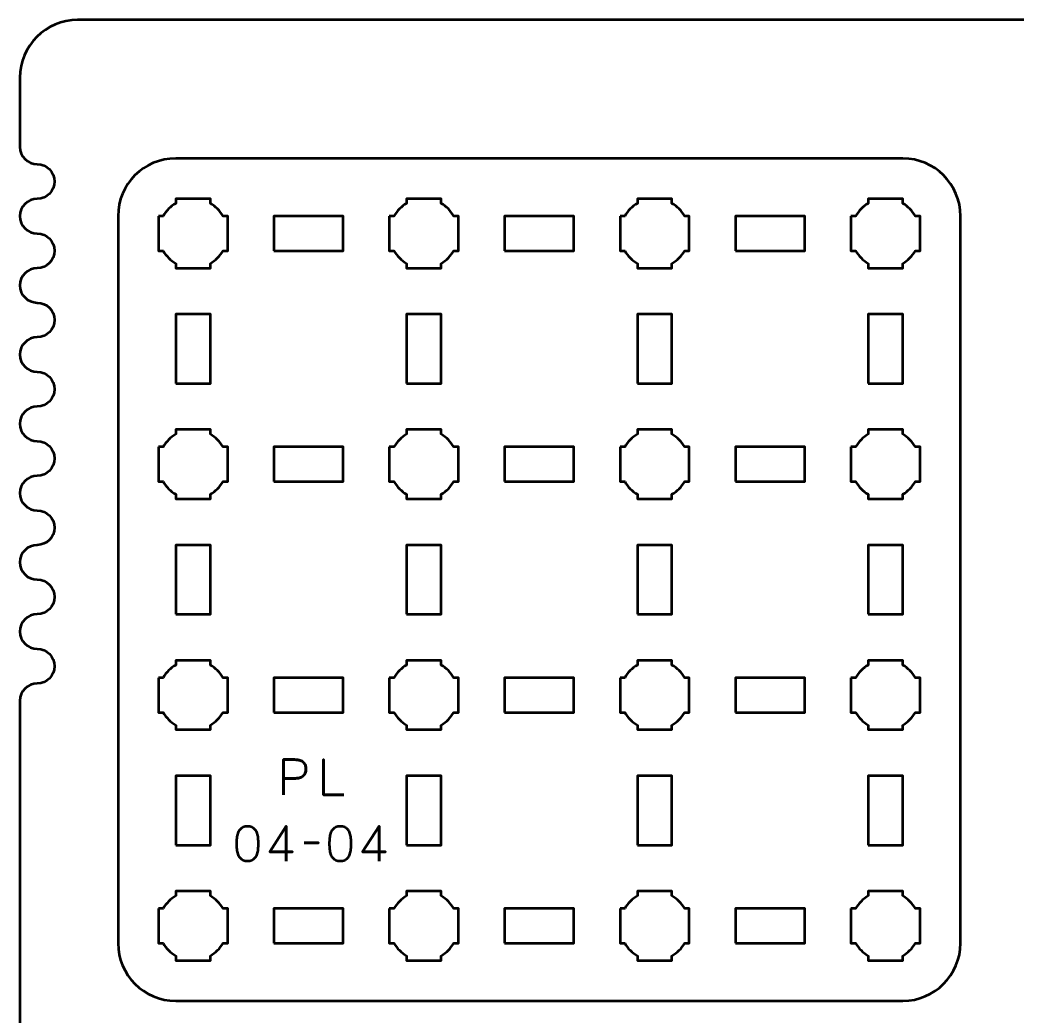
# Model space of a CAD drawing. Header units: centimetres. Extents: x -21 to 0, y -29.7 to 0.
# Drawn here: x -21 to -12.36, y -8.63 to 0 of the extents above; entities that cross this region are included whole.
import ezdxf

# ---------------------------------------------------------------- set-up
doc = ezdxf.new("R2010")
doc.units = ezdxf.units.CM
doc.header["$MEASUREMENT"] = 0
doc.layers.add('Layer 1', color=7, linetype='Continuous')

msp = doc.modelspace()

# ---------------------------------------------------------------- linework, layer by layer
at = {"layer": 'Layer 1', "lineweight": 53}
for points in [[(-18.8, -2), (-18.2, -2), (-18.2, -1.7), (-18.8, -1.7), (-18.8, -2)], [(-16.8, -2), (-16.2, -2), (-16.2, -1.7), (-16.8, -1.7), (-16.8, -2)], [(-14.8, -2), (-14.2, -2), (-14.2, -1.7), (-14.8, -1.7), (-14.8, -2)], [(-19.65, -3.15), (-19.35, -3.15), (-19.35, -2.55), (-19.65, -2.55), (-19.65, -3.15)], [(-17.65, -3.15), (-17.35, -3.15), (-17.35, -2.55), (-17.65, -2.55), (-17.65, -3.15)], [(-15.65, -3.15), (-15.35, -3.15), (-15.35, -2.55), (-15.65, -2.55), (-15.65, -3.15)], [(-13.65, -3.15), (-13.35, -3.15), (-13.35, -2.55), (-13.65, -2.55), (-13.65, -3.15)], [(-18.8, -4), (-18.2, -4), (-18.2, -3.7), (-18.8, -3.7), (-18.8, -4)], [(-16.8, -4), (-16.2, -4), (-16.2, -3.7), (-16.8, -3.7), (-16.8, -4)], [(-14.8, -4), (-14.2, -4), (-14.2, -3.7), (-14.8, -3.7), (-14.8, -4)], [(-19.65, -5.15), (-19.35, -5.15), (-19.35, -4.55), (-19.65, -4.55), (-19.65, -5.15)], [(-17.65, -5.15), (-17.35, -5.15), (-17.35, -4.55), (-17.65, -4.55), (-17.65, -5.15)], [(-15.65, -5.15), (-15.35, -5.15), (-15.35, -4.55), (-15.65, -4.55), (-15.65, -5.15)], [(-13.65, -5.15), (-13.35, -5.15), (-13.35, -4.55), (-13.65, -4.55), (-13.65, -5.15)], [(-18.8, -6), (-18.2, -6), (-18.2, -5.7), (-18.8, -5.7), (-18.8, -6)], [(-16.8, -6), (-16.2, -6), (-16.2, -5.7), (-16.8, -5.7), (-16.8, -6)], [(-14.8, -6), (-14.2, -6), (-14.2, -5.7), (-14.8, -5.7), (-14.8, -6)], [(-19.65, -7.15), (-19.35, -7.15), (-19.35, -6.55), (-19.65, -6.55), (-19.65, -7.15)], [(-17.65, -7.15), (-17.35, -7.15), (-17.35, -6.55), (-17.65, -6.55), (-17.65, -7.15)], [(-15.65, -7.15), (-15.35, -7.15), (-15.35, -6.55), (-15.65, -6.55), (-15.65, -7.15)], [(-13.65, -7.15), (-13.35, -7.15), (-13.35, -6.55), (-13.65, -6.55), (-13.65, -7.15)], [(-18.8, -8), (-18.2, -8), (-18.2, -7.7), (-18.8, -7.7), (-18.8, -8)], [(-16.8, -8), (-16.2, -8), (-16.2, -7.7), (-16.8, -7.7), (-16.8, -8)], [(-14.8, -8), (-14.2, -8), (-14.2, -7.7), (-14.8, -7.7), (-14.8, -8)]]:
    msp.add_lwpolyline(points, close=True, dxfattribs=at)
at = {"layer": 'Layer 1', "color": 1, "lineweight": 53}
msp.add_open_spline([(-21.00003, -29.19995), (-21.00003, -29.19995), (-21.00003, -5.89992), (-21.00003, -5.89992), (-21.00003, -5.89992), (-21.00003, -5.81709), (-20.93286, -5.74992), (-20.85003, -5.74992), (-20.85003, -5.74992), (-20.7672, -5.74992), (-20.70003, -5.68275), (-20.70003, -5.59992), (-20.70003, -5.59992), (-20.70003, -5.51709), (-20.7672, -5.44992), (-20.85003, -5.44992), (-20.85003, -5.44992), (-20.93286, -5.44992), (-21.00003, -5.38275), (-21.00003, -5.29992), (-21.00003, -5.29992), (-21.00003, -5.21709), (-20.93286, -5.14992), (-20.85003, -5.14992), (-20.85003, -5.14992), (-20.7672, -5.14992), (-20.70003, -5.08275), (-20.70003, -4.99992), (-20.70003, -4.99992), (-20.70003, -4.91709), (-20.7672, -4.84992), (-20.85003, -4.84992), (-20.85003, -4.84992), (-20.93286, -4.84992), (-21.00003, -4.78275), (-21.00003, -4.69992), (-21.00003, -4.69992), (-21.00003, -4.61709), (-20.93286, -4.54992), (-20.85003, -4.54992), (-20.85003, -4.54992), (-20.7672, -4.54992), (-20.70003, -4.48275), (-20.70003, -4.39992), (-20.70003, -4.39992), (-20.70003, -4.31709), (-20.7672, -4.24992), (-20.85003, -4.24992), (-20.85003, -4.24992), (-20.93286, -4.24992), (-21.00003, -4.18275), (-21.00003, -4.09992), (-21.00003, -4.09992), (-21.00003, -4.01709), (-20.93286, -3.94992), (-20.85003, -3.94992), (-20.85003, -3.94992), (-20.7672, -3.94992), (-20.70003, -3.88275), (-20.70003, -3.79992), (-20.70003, -3.79992), (-20.70003, -3.71709), (-20.7672, -3.64992), (-20.85003, -3.64992), (-20.85003, -3.64992), (-20.93286, -3.64992), (-21.00003, -3.58275), (-21.00003, -3.49992), (-21.00003, -3.49992), (-21.00003, -3.41709), (-20.93286, -3.34992), (-20.85003, -3.34992), (-20.85003, -3.34992), (-20.7672, -3.34992), (-20.70003, -3.28275), (-20.70003, -3.19992), (-20.70003, -3.19992), (-20.70003, -3.11709), (-20.7672, -3.04992), (-20.85003, -3.04992), (-20.85003, -3.04992), (-20.93286, -3.04992), (-21.00003, -2.98275), (-21.00003, -2.89992), (-21.00003, -2.89992), (-21.00003, -2.81709), (-20.93286, -2.74992), (-20.85003, -2.74992), (-20.85003, -2.74992), (-20.7672, -2.74992), (-20.70003, -2.68275), (-20.70003, -2.59992), (-20.70003, -2.59992), (-20.70003, -2.51709), (-20.7672, -2.44992), (-20.85003, -2.44992), (-20.85003, -2.44992), (-20.93286, -2.44992), (-21.00003, -2.38275), (-21.00003, -2.29992), (-21.00003, -2.29992), (-21.00003, -2.21709), (-20.93286, -2.14992), (-20.85003, -2.14992), (-20.85003, -2.14992), (-20.7672, -2.14992), (-20.70003, -2.08275), (-20.70003, -1.99992), (-20.70003, -1.99992), (-20.70003, -1.91709), (-20.7672, -1.84992), (-20.85003, -1.84992), (-20.85003, -1.84992), (-20.93286, -1.84992), (-21.00003, -1.78275), (-21.00003, -1.69992), (-21.00003, -1.69992), (-21.00003, -1.61709), (-20.93286, -1.54992), (-20.85003, -1.54992), (-20.85003, -1.54992), (-20.7672, -1.54992), (-20.70003, -1.48275), (-20.70003, -1.39992), (-20.70003, -1.39992), (-20.70003, -1.31709), (-20.7672, -1.24992), (-20.85003, -1.24992), (-20.85003, -1.24992), (-20.93286, -1.24992), (-21.00003, -1.18275), (-21.00003, -1.09992), (-21.00003, -1.09992), (-21.00003, -1.09992), (-21.00003, -0.49992), (-21.00003, -0.49992), (-21.00003, -0.49992), (-21.00003, -0.22295), (-20.77694, 0.00004), (-20.49994, 0.00004), (-20.49994, 0.00004), (-20.49994, 0.00004), (-0.50008, 0.00004), (-0.50008, 0.00004), (-0.50008, 0.00004), (-0.22294, 0.00004), (0.00002, -0.22295), (0.00002, -0.49992), (0.00002, -0.49992), (0.00002, -0.49992), (0.00002, -29.19995), (0.00002, -29.19995), (0.00002, -29.19995), (0.00002, -29.47695), (-0.22294, -29.70004), (-0.50008, -29.70004), (-0.50008, -29.70004), (-0.50008, -29.70004), (-20.49994, -29.70004), (-20.49994, -29.70004), (-20.49994, -29.70004), (-20.77694, -29.70004), (-21.00003, -29.47695), (-21.00003, -29.19995)], degree=3, knots=[0, 0, 0, 0, 0.0243902, 0.0243902, 0.0243902, 0.0243902, 0.0487805, 0.0487805, 0.0487805, 0.0487805, 0.0731707, 0.0731707, 0.0731707, 0.0731707, 0.097561, 0.097561, 0.097561, 0.097561, 0.1219512, 0.1219512, 0.1219512, 0.1219512, 0.1463415, 0.1463415, 0.1463415, 0.1463415, 0.1707317, 0.1707317, 0.1707317, 0.1707317, 0.195122, 0.195122, 0.195122, 0.195122, 0.2195122, 0.2195122, 0.2195122, 0.2195122, 0.2439024, 0.2439024, 0.2439024, 0.2439024, 0.2682927, 0.2682927, 0.2682927, 0.2682927, 0.2926829, 0.2926829, 0.2926829, 0.2926829, 0.3170732, 0.3170732, 0.3170732, 0.3170732, 0.3414634, 0.3414634, 0.3414634, 0.3414634, 0.3658537, 0.3658537, 0.3658537, 0.3658537, 0.3902439, 0.3902439, 0.3902439, 0.3902439, 0.4146341, 0.4146341, 0.4146341, 0.4146341, 0.4390244, 0.4390244, 0.4390244, 0.4390244, 0.4634146, 0.4634146, 0.4634146, 0.4634146, 0.4878049, 0.4878049, 0.4878049, 0.4878049, 0.5121951, 0.5121951, 0.5121951, 0.5121951, 0.5365854, 0.5365854, 0.5365854, 0.5365854, 0.5609756, 0.5609756, 0.5609756, 0.5609756, 0.5853659, 0.5853659, 0.5853659, 0.5853659, 0.6097561, 0.6097561, 0.6097561, 0.6097561, 0.6341463, 0.6341463, 0.6341463, 0.6341463, 0.6585366, 0.6585366, 0.6585366, 0.6585366, 0.6829268, 0.6829268, 0.6829268, 0.6829268, 0.7073171, 0.7073171, 0.7073171, 0.7073171, 0.7317073, 0.7317073, 0.7317073, 0.7317073, 0.7560976, 0.7560976, 0.7560976, 0.7560976, 0.7804878, 0.7804878, 0.7804878, 0.7804878, 0.804878, 0.804878, 0.804878, 0.804878, 0.8292683, 0.8292683, 0.8292683, 0.8292683, 0.8536585, 0.8536585, 0.8536585, 0.8536585, 0.8780488, 0.8780488, 0.8780488, 0.8780488, 0.902439, 0.902439, 0.902439, 0.902439, 0.9268293, 0.9268293, 0.9268293, 0.9268293, 0.9512195, 0.9512195, 0.9512195, 0.9512195, 0.9756098, 0.9756098, 0.9756098, 0.9756098, 1, 1, 1, 1], dxfattribs=at)
at = {"layer": 'Layer 1', "color": 3, "lineweight": 53}
msp.add_open_spline([(-20.15, -8), (-20.15, -8), (-20.15, -1.7), (-20.15, -1.7), (-20.15, -1.7), (-20.15, -1.42391), (-19.92609, -1.2), (-19.65, -1.2), (-19.65, -1.2), (-19.65, -1.2), (-13.35, -1.2), (-13.35, -1.2), (-13.35, -1.2), (-13.07391, -1.2), (-12.85, -1.42391), (-12.85, -1.7), (-12.85, -1.7), (-12.85, -1.7), (-12.85, -8), (-12.85, -8), (-12.85, -8), (-12.85, -8.27609), (-13.07391, -8.5), (-13.35, -8.5), (-13.35, -8.5), (-13.35, -8.5), (-19.65, -8.5), (-19.65, -8.5), (-19.65, -8.5), (-19.92609, -8.5), (-20.15, -8.27609), (-20.15, -8)], degree=3, knots=[0, 0, 0, 0, 0.125, 0.125, 0.125, 0.125, 0.25, 0.25, 0.25, 0.25, 0.375, 0.375, 0.375, 0.375, 0.5, 0.5, 0.5, 0.5, 0.625, 0.625, 0.625, 0.625, 0.75, 0.75, 0.75, 0.75, 0.875, 0.875, 0.875, 0.875, 1, 1, 1, 1], dxfattribs=at)
at = {"layer": 'Layer 1', "lineweight": 53}
for points in [[(-19.8, -1.7), (-19.8, -1.7), (-19.75985, -1.7), (-19.75985, -1.7), (-19.75985, -1.7), (-19.7335, -1.65447), (-19.69553, -1.6165), (-19.65, -1.59015), (-19.65, -1.59015), (-19.65, -1.59015), (-19.65, -1.55), (-19.65, -1.55), (-19.65, -1.55), (-19.65, -1.55), (-19.5, -1.55), (-19.5, -1.55), (-19.5, -1.55), (-19.5, -1.55), (-19.35, -1.55), (-19.35, -1.55), (-19.35, -1.55), (-19.35, -1.55), (-19.35, -1.59015), (-19.35, -1.59015), (-19.35, -1.59015), (-19.30447, -1.6165), (-19.2665, -1.65447), (-19.24015, -1.7), (-19.24015, -1.7), (-19.24015, -1.7), (-19.2, -1.7), (-19.2, -1.7), (-19.2, -1.7), (-19.2, -1.7), (-19.2, -1.85), (-19.2, -1.85), (-19.2, -1.85), (-19.2, -1.85), (-19.2, -2), (-19.2, -2), (-19.2, -2), (-19.2, -2), (-19.24015, -2), (-19.24015, -2), (-19.24015, -2), (-19.2665, -2.04553), (-19.30447, -2.0835), (-19.35, -2.10985), (-19.35, -2.10985), (-19.35, -2.10985), (-19.35, -2.15), (-19.35, -2.15), (-19.35, -2.15), (-19.35, -2.15), (-19.5, -2.15), (-19.5, -2.15), (-19.5, -2.15), (-19.5, -2.15), (-19.65, -2.15), (-19.65, -2.15), (-19.65, -2.15), (-19.65, -2.15), (-19.65, -2.10985), (-19.65, -2.10985), (-19.65, -2.10985), (-19.69553, -2.0835), (-19.7335, -2.04553), (-19.75985, -2), (-19.75985, -2), (-19.75985, -2), (-19.8, -2), (-19.8, -2), (-19.8, -2), (-19.8, -2), (-19.8, -1.85), (-19.8, -1.85), (-19.8, -1.85), (-19.8, -1.85), (-19.8, -1.7), (-19.8, -1.7)], [(-17.8, -1.7), (-17.8, -1.7), (-17.75985, -1.7), (-17.75985, -1.7), (-17.75985, -1.7), (-17.7335, -1.65447), (-17.69553, -1.6165), (-17.65, -1.59015), (-17.65, -1.59015), (-17.65, -1.59015), (-17.65, -1.55), (-17.65, -1.55), (-17.65, -1.55), (-17.65, -1.55), (-17.5, -1.55), (-17.5, -1.55), (-17.5, -1.55), (-17.5, -1.55), (-17.35, -1.55), (-17.35, -1.55), (-17.35, -1.55), (-17.35, -1.55), (-17.35, -1.59015), (-17.35, -1.59015), (-17.35, -1.59015), (-17.30447, -1.6165), (-17.2665, -1.65447), (-17.24015, -1.7), (-17.24015, -1.7), (-17.24015, -1.7), (-17.2, -1.7), (-17.2, -1.7), (-17.2, -1.7), (-17.2, -1.7), (-17.2, -1.85), (-17.2, -1.85), (-17.2, -1.85), (-17.2, -1.85), (-17.2, -2), (-17.2, -2), (-17.2, -2), (-17.2, -2), (-17.24015, -2), (-17.24015, -2), (-17.24015, -2), (-17.2665, -2.04553), (-17.30447, -2.0835), (-17.35, -2.10985), (-17.35, -2.10985), (-17.35, -2.10985), (-17.35, -2.15), (-17.35, -2.15), (-17.35, -2.15), (-17.35, -2.15), (-17.5, -2.15), (-17.5, -2.15), (-17.5, -2.15), (-17.5, -2.15), (-17.65, -2.15), (-17.65, -2.15), (-17.65, -2.15), (-17.65, -2.15), (-17.65, -2.10985), (-17.65, -2.10985), (-17.65, -2.10985), (-17.69553, -2.0835), (-17.7335, -2.04553), (-17.75985, -2), (-17.75985, -2), (-17.75985, -2), (-17.8, -2), (-17.8, -2), (-17.8, -2), (-17.8, -2), (-17.8, -1.85), (-17.8, -1.85), (-17.8, -1.85), (-17.8, -1.85), (-17.8, -1.7), (-17.8, -1.7)], [(-15.8, -1.7), (-15.8, -1.7), (-15.75985, -1.7), (-15.75985, -1.7), (-15.75985, -1.7), (-15.7335, -1.65447), (-15.69553, -1.6165), (-15.65, -1.59015), (-15.65, -1.59015), (-15.65, -1.59015), (-15.65, -1.55), (-15.65, -1.55), (-15.65, -1.55), (-15.65, -1.55), (-15.5, -1.55), (-15.5, -1.55), (-15.5, -1.55), (-15.5, -1.55), (-15.35, -1.55), (-15.35, -1.55), (-15.35, -1.55), (-15.35, -1.55), (-15.35, -1.59015), (-15.35, -1.59015), (-15.35, -1.59015), (-15.30447, -1.6165), (-15.2665, -1.65447), (-15.24015, -1.7), (-15.24015, -1.7), (-15.24015, -1.7), (-15.2, -1.7), (-15.2, -1.7), (-15.2, -1.7), (-15.2, -1.7), (-15.2, -1.85), (-15.2, -1.85), (-15.2, -1.85), (-15.2, -1.85), (-15.2, -2), (-15.2, -2), (-15.2, -2), (-15.2, -2), (-15.24015, -2), (-15.24015, -2), (-15.24015, -2), (-15.2665, -2.04553), (-15.30447, -2.0835), (-15.35, -2.10985), (-15.35, -2.10985), (-15.35, -2.10985), (-15.35, -2.15), (-15.35, -2.15), (-15.35, -2.15), (-15.35, -2.15), (-15.5, -2.15), (-15.5, -2.15), (-15.5, -2.15), (-15.5, -2.15), (-15.65, -2.15), (-15.65, -2.15), (-15.65, -2.15), (-15.65, -2.15), (-15.65, -2.10985), (-15.65, -2.10985), (-15.65, -2.10985), (-15.69553, -2.0835), (-15.7335, -2.04553), (-15.75985, -2), (-15.75985, -2), (-15.75985, -2), (-15.8, -2), (-15.8, -2), (-15.8, -2), (-15.8, -2), (-15.8, -1.85), (-15.8, -1.85), (-15.8, -1.85), (-15.8, -1.85), (-15.8, -1.7), (-15.8, -1.7)], [(-13.8, -1.7), (-13.8, -1.7), (-13.75985, -1.7), (-13.75985, -1.7), (-13.75985, -1.7), (-13.7335, -1.65447), (-13.69553, -1.6165), (-13.65, -1.59015), (-13.65, -1.59015), (-13.65, -1.59015), (-13.65, -1.55), (-13.65, -1.55), (-13.65, -1.55), (-13.65, -1.55), (-13.5, -1.55), (-13.5, -1.55), (-13.5, -1.55), (-13.5, -1.55), (-13.35, -1.55), (-13.35, -1.55), (-13.35, -1.55), (-13.35, -1.55), (-13.35, -1.59015), (-13.35, -1.59015), (-13.35, -1.59015), (-13.30447, -1.6165), (-13.2665, -1.65447), (-13.24015, -1.7), (-13.24015, -1.7), (-13.24015, -1.7), (-13.2, -1.7), (-13.2, -1.7), (-13.2, -1.7), (-13.2, -1.7), (-13.2, -1.85), (-13.2, -1.85), (-13.2, -1.85), (-13.2, -1.85), (-13.2, -2), (-13.2, -2), (-13.2, -2), (-13.2, -2), (-13.24015, -2), (-13.24015, -2), (-13.24015, -2), (-13.2665, -2.04553), (-13.30447, -2.0835), (-13.35, -2.10985), (-13.35, -2.10985), (-13.35, -2.10985), (-13.35, -2.15), (-13.35, -2.15), (-13.35, -2.15), (-13.35, -2.15), (-13.5, -2.15), (-13.5, -2.15), (-13.5, -2.15), (-13.5, -2.15), (-13.65, -2.15), (-13.65, -2.15), (-13.65, -2.15), (-13.65, -2.15), (-13.65, -2.10985), (-13.65, -2.10985), (-13.65, -2.10985), (-13.69553, -2.0835), (-13.7335, -2.04553), (-13.75985, -2), (-13.75985, -2), (-13.75985, -2), (-13.8, -2), (-13.8, -2), (-13.8, -2), (-13.8, -2), (-13.8, -1.85), (-13.8, -1.85), (-13.8, -1.85), (-13.8, -1.85), (-13.8, -1.7), (-13.8, -1.7)], [(-19.8, -3.7), (-19.8, -3.7), (-19.75985, -3.7), (-19.75985, -3.7), (-19.75985, -3.7), (-19.7335, -3.65447), (-19.69553, -3.6165), (-19.65, -3.59015), (-19.65, -3.59015), (-19.65, -3.59015), (-19.65, -3.55), (-19.65, -3.55), (-19.65, -3.55), (-19.65, -3.55), (-19.5, -3.55), (-19.5, -3.55), (-19.5, -3.55), (-19.5, -3.55), (-19.35, -3.55), (-19.35, -3.55), (-19.35, -3.55), (-19.35, -3.55), (-19.35, -3.59015), (-19.35, -3.59015), (-19.35, -3.59015), (-19.30447, -3.6165), (-19.2665, -3.65447), (-19.24015, -3.7), (-19.24015, -3.7), (-19.24015, -3.7), (-19.2, -3.7), (-19.2, -3.7), (-19.2, -3.7), (-19.2, -3.7), (-19.2, -3.85), (-19.2, -3.85), (-19.2, -3.85), (-19.2, -3.85), (-19.2, -4), (-19.2, -4), (-19.2, -4), (-19.2, -4), (-19.24015, -4), (-19.24015, -4), (-19.24015, -4), (-19.2665, -4.04553), (-19.30447, -4.0835), (-19.35, -4.10985), (-19.35, -4.10985), (-19.35, -4.10985), (-19.35, -4.15), (-19.35, -4.15), (-19.35, -4.15), (-19.35, -4.15), (-19.5, -4.15), (-19.5, -4.15), (-19.5, -4.15), (-19.5, -4.15), (-19.65, -4.15), (-19.65, -4.15), (-19.65, -4.15), (-19.65, -4.15), (-19.65, -4.10985), (-19.65, -4.10985), (-19.65, -4.10985), (-19.69553, -4.0835), (-19.7335, -4.04553), (-19.75985, -4), (-19.75985, -4), (-19.75985, -4), (-19.8, -4), (-19.8, -4), (-19.8, -4), (-19.8, -4), (-19.8, -3.85), (-19.8, -3.85), (-19.8, -3.85), (-19.8, -3.85), (-19.8, -3.7), (-19.8, -3.7)], [(-17.8, -3.7), (-17.8, -3.7), (-17.75985, -3.7), (-17.75985, -3.7), (-17.75985, -3.7), (-17.7335, -3.65447), (-17.69553, -3.6165), (-17.65, -3.59015), (-17.65, -3.59015), (-17.65, -3.59015), (-17.65, -3.55), (-17.65, -3.55), (-17.65, -3.55), (-17.65, -3.55), (-17.5, -3.55), (-17.5, -3.55), (-17.5, -3.55), (-17.5, -3.55), (-17.35, -3.55), (-17.35, -3.55), (-17.35, -3.55), (-17.35, -3.55), (-17.35, -3.59015), (-17.35, -3.59015), (-17.35, -3.59015), (-17.30447, -3.6165), (-17.2665, -3.65447), (-17.24015, -3.7), (-17.24015, -3.7), (-17.24015, -3.7), (-17.2, -3.7), (-17.2, -3.7), (-17.2, -3.7), (-17.2, -3.7), (-17.2, -3.85), (-17.2, -3.85), (-17.2, -3.85), (-17.2, -3.85), (-17.2, -4), (-17.2, -4), (-17.2, -4), (-17.2, -4), (-17.24015, -4), (-17.24015, -4), (-17.24015, -4), (-17.2665, -4.04553), (-17.30447, -4.0835), (-17.35, -4.10985), (-17.35, -4.10985), (-17.35, -4.10985), (-17.35, -4.15), (-17.35, -4.15), (-17.35, -4.15), (-17.35, -4.15), (-17.5, -4.15), (-17.5, -4.15), (-17.5, -4.15), (-17.5, -4.15), (-17.65, -4.15), (-17.65, -4.15), (-17.65, -4.15), (-17.65, -4.15), (-17.65, -4.10985), (-17.65, -4.10985), (-17.65, -4.10985), (-17.69553, -4.0835), (-17.7335, -4.04553), (-17.75985, -4), (-17.75985, -4), (-17.75985, -4), (-17.8, -4), (-17.8, -4), (-17.8, -4), (-17.8, -4), (-17.8, -3.85), (-17.8, -3.85), (-17.8, -3.85), (-17.8, -3.85), (-17.8, -3.7), (-17.8, -3.7)], [(-15.8, -3.7), (-15.8, -3.7), (-15.75985, -3.7), (-15.75985, -3.7), (-15.75985, -3.7), (-15.7335, -3.65447), (-15.69553, -3.6165), (-15.65, -3.59015), (-15.65, -3.59015), (-15.65, -3.59015), (-15.65, -3.55), (-15.65, -3.55), (-15.65, -3.55), (-15.65, -3.55), (-15.5, -3.55), (-15.5, -3.55), (-15.5, -3.55), (-15.5, -3.55), (-15.35, -3.55), (-15.35, -3.55), (-15.35, -3.55), (-15.35, -3.55), (-15.35, -3.59015), (-15.35, -3.59015), (-15.35, -3.59015), (-15.30447, -3.6165), (-15.2665, -3.65447), (-15.24015, -3.7), (-15.24015, -3.7), (-15.24015, -3.7), (-15.2, -3.7), (-15.2, -3.7), (-15.2, -3.7), (-15.2, -3.7), (-15.2, -3.85), (-15.2, -3.85), (-15.2, -3.85), (-15.2, -3.85), (-15.2, -4), (-15.2, -4), (-15.2, -4), (-15.2, -4), (-15.24015, -4), (-15.24015, -4), (-15.24015, -4), (-15.2665, -4.04553), (-15.30447, -4.0835), (-15.35, -4.10985), (-15.35, -4.10985), (-15.35, -4.10985), (-15.35, -4.15), (-15.35, -4.15), (-15.35, -4.15), (-15.35, -4.15), (-15.5, -4.15), (-15.5, -4.15), (-15.5, -4.15), (-15.5, -4.15), (-15.65, -4.15), (-15.65, -4.15), (-15.65, -4.15), (-15.65, -4.15), (-15.65, -4.10985), (-15.65, -4.10985), (-15.65, -4.10985), (-15.69553, -4.0835), (-15.7335, -4.04553), (-15.75985, -4), (-15.75985, -4), (-15.75985, -4), (-15.8, -4), (-15.8, -4), (-15.8, -4), (-15.8, -4), (-15.8, -3.85), (-15.8, -3.85), (-15.8, -3.85), (-15.8, -3.85), (-15.8, -3.7), (-15.8, -3.7)], [(-13.8, -3.7), (-13.8, -3.7), (-13.75985, -3.7), (-13.75985, -3.7), (-13.75985, -3.7), (-13.7335, -3.65447), (-13.69553, -3.6165), (-13.65, -3.59015), (-13.65, -3.59015), (-13.65, -3.59015), (-13.65, -3.55), (-13.65, -3.55), (-13.65, -3.55), (-13.65, -3.55), (-13.5, -3.55), (-13.5, -3.55), (-13.5, -3.55), (-13.5, -3.55), (-13.35, -3.55), (-13.35, -3.55), (-13.35, -3.55), (-13.35, -3.55), (-13.35, -3.59015), (-13.35, -3.59015), (-13.35, -3.59015), (-13.30447, -3.6165), (-13.2665, -3.65447), (-13.24015, -3.7), (-13.24015, -3.7), (-13.24015, -3.7), (-13.2, -3.7), (-13.2, -3.7), (-13.2, -3.7), (-13.2, -3.7), (-13.2, -3.85), (-13.2, -3.85), (-13.2, -3.85), (-13.2, -3.85), (-13.2, -4), (-13.2, -4), (-13.2, -4), (-13.2, -4), (-13.24015, -4), (-13.24015, -4), (-13.24015, -4), (-13.2665, -4.04553), (-13.30447, -4.0835), (-13.35, -4.10985), (-13.35, -4.10985), (-13.35, -4.10985), (-13.35, -4.15), (-13.35, -4.15), (-13.35, -4.15), (-13.35, -4.15), (-13.5, -4.15), (-13.5, -4.15), (-13.5, -4.15), (-13.5, -4.15), (-13.65, -4.15), (-13.65, -4.15), (-13.65, -4.15), (-13.65, -4.15), (-13.65, -4.10985), (-13.65, -4.10985), (-13.65, -4.10985), (-13.69553, -4.0835), (-13.7335, -4.04553), (-13.75985, -4), (-13.75985, -4), (-13.75985, -4), (-13.8, -4), (-13.8, -4), (-13.8, -4), (-13.8, -4), (-13.8, -3.85), (-13.8, -3.85), (-13.8, -3.85), (-13.8, -3.85), (-13.8, -3.7), (-13.8, -3.7)], [(-19.8, -5.7), (-19.8, -5.7), (-19.75985, -5.7), (-19.75985, -5.7), (-19.75985, -5.7), (-19.7335, -5.65447), (-19.69553, -5.6165), (-19.65, -5.59015), (-19.65, -5.59015), (-19.65, -5.59015), (-19.65, -5.55), (-19.65, -5.55), (-19.65, -5.55), (-19.65, -5.55), (-19.5, -5.55), (-19.5, -5.55), (-19.5, -5.55), (-19.5, -5.55), (-19.35, -5.55), (-19.35, -5.55), (-19.35, -5.55), (-19.35, -5.55), (-19.35, -5.59015), (-19.35, -5.59015), (-19.35, -5.59015), (-19.30447, -5.6165), (-19.2665, -5.65447), (-19.24015, -5.7), (-19.24015, -5.7), (-19.24015, -5.7), (-19.2, -5.7), (-19.2, -5.7), (-19.2, -5.7), (-19.2, -5.7), (-19.2, -5.85), (-19.2, -5.85), (-19.2, -5.85), (-19.2, -5.85), (-19.2, -6), (-19.2, -6), (-19.2, -6), (-19.2, -6), (-19.24015, -6), (-19.24015, -6), (-19.24015, -6), (-19.2665, -6.04553), (-19.30447, -6.0835), (-19.35, -6.10985), (-19.35, -6.10985), (-19.35, -6.10985), (-19.35, -6.15), (-19.35, -6.15), (-19.35, -6.15), (-19.35, -6.15), (-19.5, -6.15), (-19.5, -6.15), (-19.5, -6.15), (-19.5, -6.15), (-19.65, -6.15), (-19.65, -6.15), (-19.65, -6.15), (-19.65, -6.15), (-19.65, -6.10985), (-19.65, -6.10985), (-19.65, -6.10985), (-19.69553, -6.0835), (-19.7335, -6.04553), (-19.75985, -6), (-19.75985, -6), (-19.75985, -6), (-19.8, -6), (-19.8, -6), (-19.8, -6), (-19.8, -6), (-19.8, -5.85), (-19.8, -5.85), (-19.8, -5.85), (-19.8, -5.85), (-19.8, -5.7), (-19.8, -5.7)], [(-17.8, -5.7), (-17.8, -5.7), (-17.75985, -5.7), (-17.75985, -5.7), (-17.75985, -5.7), (-17.7335, -5.65447), (-17.69553, -5.6165), (-17.65, -5.59015), (-17.65, -5.59015), (-17.65, -5.59015), (-17.65, -5.55), (-17.65, -5.55), (-17.65, -5.55), (-17.65, -5.55), (-17.5, -5.55), (-17.5, -5.55), (-17.5, -5.55), (-17.5, -5.55), (-17.35, -5.55), (-17.35, -5.55), (-17.35, -5.55), (-17.35, -5.55), (-17.35, -5.59015), (-17.35, -5.59015), (-17.35, -5.59015), (-17.30447, -5.6165), (-17.2665, -5.65447), (-17.24015, -5.7), (-17.24015, -5.7), (-17.24015, -5.7), (-17.2, -5.7), (-17.2, -5.7), (-17.2, -5.7), (-17.2, -5.7), (-17.2, -5.85), (-17.2, -5.85), (-17.2, -5.85), (-17.2, -5.85), (-17.2, -6), (-17.2, -6), (-17.2, -6), (-17.2, -6), (-17.24015, -6), (-17.24015, -6), (-17.24015, -6), (-17.2665, -6.04553), (-17.30447, -6.0835), (-17.35, -6.10985), (-17.35, -6.10985), (-17.35, -6.10985), (-17.35, -6.15), (-17.35, -6.15), (-17.35, -6.15), (-17.35, -6.15), (-17.5, -6.15), (-17.5, -6.15), (-17.5, -6.15), (-17.5, -6.15), (-17.65, -6.15), (-17.65, -6.15), (-17.65, -6.15), (-17.65, -6.15), (-17.65, -6.10985), (-17.65, -6.10985), (-17.65, -6.10985), (-17.69553, -6.0835), (-17.7335, -6.04553), (-17.75985, -6), (-17.75985, -6), (-17.75985, -6), (-17.8, -6), (-17.8, -6), (-17.8, -6), (-17.8, -6), (-17.8, -5.85), (-17.8, -5.85), (-17.8, -5.85), (-17.8, -5.85), (-17.8, -5.7), (-17.8, -5.7)], [(-15.8, -5.7), (-15.8, -5.7), (-15.75985, -5.7), (-15.75985, -5.7), (-15.75985, -5.7), (-15.7335, -5.65447), (-15.69553, -5.6165), (-15.65, -5.59015), (-15.65, -5.59015), (-15.65, -5.59015), (-15.65, -5.55), (-15.65, -5.55), (-15.65, -5.55), (-15.65, -5.55), (-15.5, -5.55), (-15.5, -5.55), (-15.5, -5.55), (-15.5, -5.55), (-15.35, -5.55), (-15.35, -5.55), (-15.35, -5.55), (-15.35, -5.55), (-15.35, -5.59015), (-15.35, -5.59015), (-15.35, -5.59015), (-15.30447, -5.6165), (-15.2665, -5.65447), (-15.24015, -5.7), (-15.24015, -5.7), (-15.24015, -5.7), (-15.2, -5.7), (-15.2, -5.7), (-15.2, -5.7), (-15.2, -5.7), (-15.2, -5.85), (-15.2, -5.85), (-15.2, -5.85), (-15.2, -5.85), (-15.2, -6), (-15.2, -6), (-15.2, -6), (-15.2, -6), (-15.24015, -6), (-15.24015, -6), (-15.24015, -6), (-15.2665, -6.04553), (-15.30447, -6.0835), (-15.35, -6.10985), (-15.35, -6.10985), (-15.35, -6.10985), (-15.35, -6.15), (-15.35, -6.15), (-15.35, -6.15), (-15.35, -6.15), (-15.5, -6.15), (-15.5, -6.15), (-15.5, -6.15), (-15.5, -6.15), (-15.65, -6.15), (-15.65, -6.15), (-15.65, -6.15), (-15.65, -6.15), (-15.65, -6.10985), (-15.65, -6.10985), (-15.65, -6.10985), (-15.69553, -6.0835), (-15.7335, -6.04553), (-15.75985, -6), (-15.75985, -6), (-15.75985, -6), (-15.8, -6), (-15.8, -6), (-15.8, -6), (-15.8, -6), (-15.8, -5.85), (-15.8, -5.85), (-15.8, -5.85), (-15.8, -5.85), (-15.8, -5.7), (-15.8, -5.7)], [(-13.8, -5.7), (-13.8, -5.7), (-13.75985, -5.7), (-13.75985, -5.7), (-13.75985, -5.7), (-13.7335, -5.65447), (-13.69553, -5.6165), (-13.65, -5.59015), (-13.65, -5.59015), (-13.65, -5.59015), (-13.65, -5.55), (-13.65, -5.55), (-13.65, -5.55), (-13.65, -5.55), (-13.5, -5.55), (-13.5, -5.55), (-13.5, -5.55), (-13.5, -5.55), (-13.35, -5.55), (-13.35, -5.55), (-13.35, -5.55), (-13.35, -5.55), (-13.35, -5.59015), (-13.35, -5.59015), (-13.35, -5.59015), (-13.30447, -5.6165), (-13.2665, -5.65447), (-13.24015, -5.7), (-13.24015, -5.7), (-13.24015, -5.7), (-13.2, -5.7), (-13.2, -5.7), (-13.2, -5.7), (-13.2, -5.7), (-13.2, -5.85), (-13.2, -5.85), (-13.2, -5.85), (-13.2, -5.85), (-13.2, -6), (-13.2, -6), (-13.2, -6), (-13.2, -6), (-13.24015, -6), (-13.24015, -6), (-13.24015, -6), (-13.2665, -6.04553), (-13.30447, -6.0835), (-13.35, -6.10985), (-13.35, -6.10985), (-13.35, -6.10985), (-13.35, -6.15), (-13.35, -6.15), (-13.35, -6.15), (-13.35, -6.15), (-13.5, -6.15), (-13.5, -6.15), (-13.5, -6.15), (-13.5, -6.15), (-13.65, -6.15), (-13.65, -6.15), (-13.65, -6.15), (-13.65, -6.15), (-13.65, -6.10985), (-13.65, -6.10985), (-13.65, -6.10985), (-13.69553, -6.0835), (-13.7335, -6.04553), (-13.75985, -6), (-13.75985, -6), (-13.75985, -6), (-13.8, -6), (-13.8, -6), (-13.8, -6), (-13.8, -6), (-13.8, -5.85), (-13.8, -5.85), (-13.8, -5.85), (-13.8, -5.85), (-13.8, -5.7), (-13.8, -5.7)], [(-19.8, -7.7), (-19.8, -7.7), (-19.75985, -7.7), (-19.75985, -7.7), (-19.75985, -7.7), (-19.7335, -7.65447), (-19.69553, -7.6165), (-19.65, -7.59015), (-19.65, -7.59015), (-19.65, -7.59015), (-19.65, -7.55), (-19.65, -7.55), (-19.65, -7.55), (-19.65, -7.55), (-19.5, -7.55), (-19.5, -7.55), (-19.5, -7.55), (-19.5, -7.55), (-19.35, -7.55), (-19.35, -7.55), (-19.35, -7.55), (-19.35, -7.55), (-19.35, -7.59015), (-19.35, -7.59015), (-19.35, -7.59015), (-19.30447, -7.6165), (-19.2665, -7.65447), (-19.24015, -7.7), (-19.24015, -7.7), (-19.24015, -7.7), (-19.2, -7.7), (-19.2, -7.7), (-19.2, -7.7), (-19.2, -7.7), (-19.2, -7.85), (-19.2, -7.85), (-19.2, -7.85), (-19.2, -7.85), (-19.2, -8), (-19.2, -8), (-19.2, -8), (-19.2, -8), (-19.24015, -8), (-19.24015, -8), (-19.24015, -8), (-19.2665, -8.04553), (-19.30447, -8.0835), (-19.35, -8.10985), (-19.35, -8.10985), (-19.35, -8.10985), (-19.35, -8.15), (-19.35, -8.15), (-19.35, -8.15), (-19.35, -8.15), (-19.5, -8.15), (-19.5, -8.15), (-19.5, -8.15), (-19.5, -8.15), (-19.65, -8.15), (-19.65, -8.15), (-19.65, -8.15), (-19.65, -8.15), (-19.65, -8.10985), (-19.65, -8.10985), (-19.65, -8.10985), (-19.69553, -8.0835), (-19.7335, -8.04553), (-19.75985, -8), (-19.75985, -8), (-19.75985, -8), (-19.8, -8), (-19.8, -8), (-19.8, -8), (-19.8, -8), (-19.8, -7.85), (-19.8, -7.85), (-19.8, -7.85), (-19.8, -7.85), (-19.8, -7.7), (-19.8, -7.7)], [(-17.8, -7.7), (-17.8, -7.7), (-17.75985, -7.7), (-17.75985, -7.7), (-17.75985, -7.7), (-17.7335, -7.65447), (-17.69553, -7.6165), (-17.65, -7.59015), (-17.65, -7.59015), (-17.65, -7.59015), (-17.65, -7.55), (-17.65, -7.55), (-17.65, -7.55), (-17.65, -7.55), (-17.5, -7.55), (-17.5, -7.55), (-17.5, -7.55), (-17.5, -7.55), (-17.35, -7.55), (-17.35, -7.55), (-17.35, -7.55), (-17.35, -7.55), (-17.35, -7.59015), (-17.35, -7.59015), (-17.35, -7.59015), (-17.30447, -7.6165), (-17.2665, -7.65447), (-17.24015, -7.7), (-17.24015, -7.7), (-17.24015, -7.7), (-17.2, -7.7), (-17.2, -7.7), (-17.2, -7.7), (-17.2, -7.7), (-17.2, -7.85), (-17.2, -7.85), (-17.2, -7.85), (-17.2, -7.85), (-17.2, -8), (-17.2, -8), (-17.2, -8), (-17.2, -8), (-17.24015, -8), (-17.24015, -8), (-17.24015, -8), (-17.2665, -8.04553), (-17.30447, -8.0835), (-17.35, -8.10985), (-17.35, -8.10985), (-17.35, -8.10985), (-17.35, -8.15), (-17.35, -8.15), (-17.35, -8.15), (-17.35, -8.15), (-17.5, -8.15), (-17.5, -8.15), (-17.5, -8.15), (-17.5, -8.15), (-17.65, -8.15), (-17.65, -8.15), (-17.65, -8.15), (-17.65, -8.15), (-17.65, -8.10985), (-17.65, -8.10985), (-17.65, -8.10985), (-17.69553, -8.0835), (-17.7335, -8.04553), (-17.75985, -8), (-17.75985, -8), (-17.75985, -8), (-17.8, -8), (-17.8, -8), (-17.8, -8), (-17.8, -8), (-17.8, -7.85), (-17.8, -7.85), (-17.8, -7.85), (-17.8, -7.85), (-17.8, -7.7), (-17.8, -7.7)], [(-15.8, -7.7), (-15.8, -7.7), (-15.75985, -7.7), (-15.75985, -7.7), (-15.75985, -7.7), (-15.7335, -7.65447), (-15.69553, -7.6165), (-15.65, -7.59015), (-15.65, -7.59015), (-15.65, -7.59015), (-15.65, -7.55), (-15.65, -7.55), (-15.65, -7.55), (-15.65, -7.55), (-15.5, -7.55), (-15.5, -7.55), (-15.5, -7.55), (-15.5, -7.55), (-15.35, -7.55), (-15.35, -7.55), (-15.35, -7.55), (-15.35, -7.55), (-15.35, -7.59015), (-15.35, -7.59015), (-15.35, -7.59015), (-15.30447, -7.6165), (-15.2665, -7.65447), (-15.24015, -7.7), (-15.24015, -7.7), (-15.24015, -7.7), (-15.2, -7.7), (-15.2, -7.7), (-15.2, -7.7), (-15.2, -7.7), (-15.2, -7.85), (-15.2, -7.85), (-15.2, -7.85), (-15.2, -7.85), (-15.2, -8), (-15.2, -8), (-15.2, -8), (-15.2, -8), (-15.24015, -8), (-15.24015, -8), (-15.24015, -8), (-15.2665, -8.04553), (-15.30447, -8.0835), (-15.35, -8.10985), (-15.35, -8.10985), (-15.35, -8.10985), (-15.35, -8.15), (-15.35, -8.15), (-15.35, -8.15), (-15.35, -8.15), (-15.5, -8.15), (-15.5, -8.15), (-15.5, -8.15), (-15.5, -8.15), (-15.65, -8.15), (-15.65, -8.15), (-15.65, -8.15), (-15.65, -8.15), (-15.65, -8.10985), (-15.65, -8.10985), (-15.65, -8.10985), (-15.69553, -8.0835), (-15.7335, -8.04553), (-15.75985, -8), (-15.75985, -8), (-15.75985, -8), (-15.8, -8), (-15.8, -8), (-15.8, -8), (-15.8, -8), (-15.8, -7.85), (-15.8, -7.85), (-15.8, -7.85), (-15.8, -7.85), (-15.8, -7.7), (-15.8, -7.7)], [(-13.8, -7.7), (-13.8, -7.7), (-13.75985, -7.7), (-13.75985, -7.7), (-13.75985, -7.7), (-13.7335, -7.65447), (-13.69553, -7.6165), (-13.65, -7.59015), (-13.65, -7.59015), (-13.65, -7.59015), (-13.65, -7.55), (-13.65, -7.55), (-13.65, -7.55), (-13.65, -7.55), (-13.5, -7.55), (-13.5, -7.55), (-13.5, -7.55), (-13.5, -7.55), (-13.35, -7.55), (-13.35, -7.55), (-13.35, -7.55), (-13.35, -7.55), (-13.35, -7.59015), (-13.35, -7.59015), (-13.35, -7.59015), (-13.30447, -7.6165), (-13.2665, -7.65447), (-13.24015, -7.7), (-13.24015, -7.7), (-13.24015, -7.7), (-13.2, -7.7), (-13.2, -7.7), (-13.2, -7.7), (-13.2, -7.7), (-13.2, -7.85), (-13.2, -7.85), (-13.2, -7.85), (-13.2, -7.85), (-13.2, -8), (-13.2, -8), (-13.2, -8), (-13.2, -8), (-13.24015, -8), (-13.24015, -8), (-13.24015, -8), (-13.2665, -8.04553), (-13.30447, -8.0835), (-13.35, -8.10985), (-13.35, -8.10985), (-13.35, -8.10985), (-13.35, -8.15), (-13.35, -8.15), (-13.35, -8.15), (-13.35, -8.15), (-13.5, -8.15), (-13.5, -8.15), (-13.5, -8.15), (-13.5, -8.15), (-13.65, -8.15), (-13.65, -8.15), (-13.65, -8.15), (-13.65, -8.15), (-13.65, -8.10985), (-13.65, -8.10985), (-13.65, -8.10985), (-13.69553, -8.0835), (-13.7335, -8.04553), (-13.75985, -8), (-13.75985, -8), (-13.75985, -8), (-13.8, -8), (-13.8, -8), (-13.8, -8), (-13.8, -8), (-13.8, -7.85), (-13.8, -7.85), (-13.8, -7.85), (-13.8, -7.85), (-13.8, -7.7), (-13.8, -7.7)]]:
    msp.add_open_spline(points, degree=3, knots=[0, 0, 0, 0, 0.05, 0.05, 0.05, 0.05, 0.1, 0.1, 0.1, 0.1, 0.15, 0.15, 0.15, 0.15, 0.2, 0.2, 0.2, 0.2, 0.25, 0.25, 0.25, 0.25, 0.3, 0.3, 0.3, 0.3, 0.35, 0.35, 0.35, 0.35, 0.4, 0.4, 0.4, 0.4, 0.45, 0.45, 0.45, 0.45, 0.5, 0.5, 0.5, 0.5, 0.55, 0.55, 0.55, 0.55, 0.6, 0.6, 0.6, 0.6, 0.65, 0.65, 0.65, 0.65, 0.7, 0.7, 0.7, 0.7, 0.75, 0.75, 0.75, 0.75, 0.8, 0.8, 0.8, 0.8, 0.85, 0.85, 0.85, 0.85, 0.9, 0.9, 0.9, 0.9, 0.95, 0.95, 0.95, 0.95, 1, 1, 1, 1], dxfattribs=at)
at = {"layer": 'Layer 1', "color": 5, "lineweight": 53}
for points, knots in [([(-18.71716, -6.71494), (-18.71716, -6.71494), (-18.71716, -6.40972), (-18.71716, -6.40972), (-18.71716, -6.40972), (-18.71716, -6.40972), (-18.61979, -6.40972), (-18.61979, -6.40972), (-18.61979, -6.40972), (-18.60032, -6.40979), (-18.58431, -6.41198), (-18.57168, -6.41621), (-18.57168, -6.41621), (-18.55912, -6.42037), (-18.54924, -6.42616), (-18.54211, -6.4335), (-18.54211, -6.4335), (-18.53499, -6.44076), (-18.52991, -6.44909), (-18.5268, -6.45847), (-18.5268, -6.45847), (-18.52377, -6.46786), (-18.52201, -6.47766), (-18.52158, -6.48804), (-18.52158, -6.48804), (-18.52109, -6.49841), (-18.52229, -6.50857), (-18.52511, -6.51844), (-18.52511, -6.51844), (-18.528, -6.52832), (-18.53287, -6.53728), (-18.53986, -6.54533), (-18.53986, -6.54533), (-18.54677, -6.55337), (-18.55615, -6.55979), (-18.56794, -6.56452), (-18.56794, -6.56452), (-18.57972, -6.56931), (-18.59432, -6.57171), (-18.61175, -6.57185), (-18.61175, -6.57185), (-18.61175, -6.57185), (-18.71716, -6.57185), (-18.71716, -6.57185), (-18.71716, -6.57185), (-18.71716, -6.57185), (-18.61175, -6.57185), (-18.61175, -6.57185), (-18.61175, -6.57185), (-18.59468, -6.57171), (-18.58021, -6.56931), (-18.5685, -6.56452), (-18.5685, -6.56452), (-18.55672, -6.55979), (-18.54733, -6.55337), (-18.54028, -6.54533), (-18.54028, -6.54533), (-18.53329, -6.53728), (-18.52828, -6.52832), (-18.52532, -6.51844), (-18.52532, -6.51844), (-18.52236, -6.50857), (-18.52109, -6.49841), (-18.52158, -6.48804), (-18.52158, -6.48804), (-18.52201, -6.47766), (-18.52377, -6.46786), (-18.52694, -6.45847), (-18.52694, -6.45847), (-18.53005, -6.44909), (-18.53527, -6.44076), (-18.5424, -6.4335), (-18.5424, -6.4335), (-18.54959, -6.42616), (-18.55947, -6.42037), (-18.57203, -6.41621), (-18.57203, -6.41621), (-18.58466, -6.41198), (-18.60053, -6.40979), (-18.61979, -6.40972), (-18.61979, -6.40972), (-18.61979, -6.40972), (-18.71716, -6.40972), (-18.71716, -6.40972), (-18.71716, -6.40972), (-18.71716, -6.40972), (-18.71716, -6.71494), (-18.71716, -6.71494)], [0, 0, 0, 0, 0.0454545, 0.0454545, 0.0454545, 0.0454545, 0.0909091, 0.0909091, 0.0909091, 0.0909091, 0.1363636, 0.1363636, 0.1363636, 0.1363636, 0.1818182, 0.1818182, 0.1818182, 0.1818182, 0.2272727, 0.2272727, 0.2272727, 0.2272727, 0.2727273, 0.2727273, 0.2727273, 0.2727273, 0.3181818, 0.3181818, 0.3181818, 0.3181818, 0.3636364, 0.3636364, 0.3636364, 0.3636364, 0.4090909, 0.4090909, 0.4090909, 0.4090909, 0.4545455, 0.4545455, 0.4545455, 0.4545455, 0.5, 0.5, 0.5, 0.5, 0.5454545, 0.5454545, 0.5454545, 0.5454545, 0.5909091, 0.5909091, 0.5909091, 0.5909091, 0.6363636, 0.6363636, 0.6363636, 0.6363636, 0.6818182, 0.6818182, 0.6818182, 0.6818182, 0.7272727, 0.7272727, 0.7272727, 0.7272727, 0.7727273, 0.7727273, 0.7727273, 0.7727273, 0.8181818, 0.8181818, 0.8181818, 0.8181818, 0.8636364, 0.8636364, 0.8636364, 0.8636364, 0.9090909, 0.9090909, 0.9090909, 0.9090909, 0.9545455, 0.9545455, 0.9545455, 0.9545455, 1, 1, 1, 1]), ([(-18.19266, -6.71494), (-18.19266, -6.71494), (-18.37088, -6.71494), (-18.37088, -6.71494), (-18.37088, -6.71494), (-18.37088, -6.71494), (-18.37088, -6.40972), (-18.37088, -6.40972), (-18.37088, -6.40972), (-18.37088, -6.40972), (-18.37088, -6.71494), (-18.37088, -6.71494), (-18.37088, -6.71494), (-18.37088, -6.71494), (-18.19266, -6.71494), (-18.19266, -6.71494)], [0, 0, 0, 0, 0.25, 0.25, 0.25, 0.25, 0.5, 0.5, 0.5, 0.5, 0.75, 0.75, 0.75, 0.75, 1, 1, 1, 1]), ([(-19.02831, -7.29025), (-19.0135, -7.29018), (-19.00073, -7.28757), (-18.99007, -7.28249), (-18.99007, -7.28249), (-18.97949, -7.27741), (-18.97067, -7.27014), (-18.96362, -7.2609), (-18.96362, -7.2609), (-18.95663, -7.25159), (-18.95113, -7.24058), (-18.94704, -7.22788), (-18.94704, -7.22788), (-18.94301, -7.21518), (-18.94012, -7.20128), (-18.9385, -7.18604), (-18.9385, -7.18604), (-18.9368, -7.1708), (-18.93596, -7.15478), (-18.93603, -7.13785), (-18.93603, -7.13785), (-18.93596, -7.12099), (-18.9368, -7.10497), (-18.9385, -7.0898), (-18.9385, -7.0898), (-18.94012, -7.07463), (-18.94301, -7.06066), (-18.94704, -7.04796), (-18.94704, -7.04796), (-18.95113, -7.03533), (-18.95663, -7.02433), (-18.96362, -7.01494), (-18.96362, -7.01494), (-18.97067, -7.00563), (-18.97949, -6.99836), (-18.99007, -6.99328), (-18.99007, -6.99328), (-19.00073, -6.98813), (-19.0135, -6.98552), (-19.02831, -6.98545), (-19.02831, -6.98545), (-19.04313, -6.98552), (-19.0559, -6.98813), (-19.06656, -6.99328), (-19.06656, -6.99328), (-19.07714, -6.99836), (-19.08596, -7.00563), (-19.09301, -7.01494), (-19.09301, -7.01494), (-19.1, -7.02433), (-19.1055, -7.03533), (-19.10959, -7.04796), (-19.10959, -7.04796), (-19.11362, -7.06066), (-19.11651, -7.07463), (-19.11813, -7.0898), (-19.11813, -7.0898), (-19.11982, -7.10497), (-19.12067, -7.12099), (-19.1206, -7.13785), (-19.1206, -7.13785), (-19.12067, -7.15478), (-19.11982, -7.1708), (-19.11813, -7.18604), (-19.11813, -7.18604), (-19.11651, -7.20128), (-19.11362, -7.21518), (-19.10959, -7.22788), (-19.10959, -7.22788), (-19.1055, -7.24058), (-19.1, -7.25159), (-19.09301, -7.2609), (-19.09301, -7.2609), (-19.08596, -7.27014), (-19.07714, -7.27741), (-19.06656, -7.28249), (-19.06656, -7.28249), (-19.0559, -7.28757), (-19.04313, -7.29018), (-19.02831, -7.29025)], [0, 0, 0, 0, 0.05, 0.05, 0.05, 0.05, 0.1, 0.1, 0.1, 0.1, 0.15, 0.15, 0.15, 0.15, 0.2, 0.2, 0.2, 0.2, 0.25, 0.25, 0.25, 0.25, 0.3, 0.3, 0.3, 0.3, 0.35, 0.35, 0.35, 0.35, 0.4, 0.4, 0.4, 0.4, 0.45, 0.45, 0.45, 0.45, 0.5, 0.5, 0.5, 0.5, 0.55, 0.55, 0.55, 0.55, 0.6, 0.6, 0.6, 0.6, 0.65, 0.65, 0.65, 0.65, 0.7, 0.7, 0.7, 0.7, 0.75, 0.75, 0.75, 0.75, 0.8, 0.8, 0.8, 0.8, 0.85, 0.85, 0.85, 0.85, 0.9, 0.9, 0.9, 0.9, 0.95, 0.95, 0.95, 0.95, 1, 1, 1, 1]), ([(-19.02831, -7.29025), (-19.0135, -7.29018), (-19.00073, -7.28757), (-18.99007, -7.28249), (-18.99007, -7.28249), (-18.97949, -7.27741), (-18.97067, -7.27014), (-18.96362, -7.2609), (-18.96362, -7.2609), (-18.95663, -7.25159), (-18.95113, -7.24058), (-18.94704, -7.22788), (-18.94704, -7.22788), (-18.94301, -7.21518), (-18.94012, -7.20128), (-18.9385, -7.18604), (-18.9385, -7.18604), (-18.9368, -7.1708), (-18.93596, -7.15478), (-18.93603, -7.13785), (-18.93603, -7.13785), (-18.93596, -7.12099), (-18.9368, -7.10497), (-18.9385, -7.0898), (-18.9385, -7.0898), (-18.94012, -7.07463), (-18.94301, -7.06066), (-18.94704, -7.04796), (-18.94704, -7.04796), (-18.95113, -7.03533), (-18.95663, -7.02433), (-18.96362, -7.01494), (-18.96362, -7.01494), (-18.97067, -7.00563), (-18.97949, -6.99836), (-18.99007, -6.99328), (-18.99007, -6.99328), (-19.00073, -6.98813), (-19.0135, -6.98552), (-19.02831, -6.98545), (-19.02831, -6.98545), (-19.04313, -6.98552), (-19.0559, -6.98813), (-19.06656, -6.99328), (-19.06656, -6.99328), (-19.07714, -6.99836), (-19.08596, -7.00563), (-19.09301, -7.01494), (-19.09301, -7.01494), (-19.1, -7.02433), (-19.1055, -7.03533), (-19.10959, -7.04796), (-19.10959, -7.04796), (-19.11362, -7.06066), (-19.11651, -7.07463), (-19.11813, -7.0898), (-19.11813, -7.0898), (-19.11982, -7.10497), (-19.12067, -7.12099), (-19.1206, -7.13785), (-19.1206, -7.13785), (-19.12067, -7.15478), (-19.11982, -7.1708), (-19.11813, -7.18604), (-19.11813, -7.18604), (-19.11651, -7.20128), (-19.11362, -7.21518), (-19.10959, -7.22788), (-19.10959, -7.22788), (-19.1055, -7.24058), (-19.1, -7.25159), (-19.09301, -7.2609), (-19.09301, -7.2609), (-19.08596, -7.27014), (-19.07714, -7.27741), (-19.06656, -7.28249), (-19.06656, -7.28249), (-19.0559, -7.28757), (-19.04313, -7.29018), (-19.02831, -7.29025)], [0, 0, 0, 0, 0.05, 0.05, 0.05, 0.05, 0.1, 0.1, 0.1, 0.1, 0.15, 0.15, 0.15, 0.15, 0.2, 0.2, 0.2, 0.2, 0.25, 0.25, 0.25, 0.25, 0.3, 0.3, 0.3, 0.3, 0.35, 0.35, 0.35, 0.35, 0.4, 0.4, 0.4, 0.4, 0.45, 0.45, 0.45, 0.45, 0.5, 0.5, 0.5, 0.5, 0.55, 0.55, 0.55, 0.55, 0.6, 0.6, 0.6, 0.6, 0.65, 0.65, 0.65, 0.65, 0.7, 0.7, 0.7, 0.7, 0.75, 0.75, 0.75, 0.75, 0.8, 0.8, 0.8, 0.8, 0.85, 0.85, 0.85, 0.85, 0.9, 0.9, 0.9, 0.9, 0.95, 0.95, 0.95, 0.95, 1, 1, 1, 1]), ([(-18.69177, -7.29025), (-18.69177, -7.29025), (-18.69177, -6.98503), (-18.69177, -6.98503), (-18.69177, -6.98503), (-18.69177, -6.98503), (-18.8357, -7.20897), (-18.8357, -7.20897), (-18.8357, -7.20897), (-18.8357, -7.20897), (-18.63758, -7.20897), (-18.63758, -7.20897), (-18.63758, -7.20897), (-18.63758, -7.20897), (-18.8357, -7.20897), (-18.8357, -7.20897), (-18.8357, -7.20897), (-18.8357, -7.20897), (-18.69177, -6.98503), (-18.69177, -6.98503), (-18.69177, -6.98503), (-18.69177, -6.98503), (-18.69177, -7.29025), (-18.69177, -7.29025)], [0, 0, 0, 0, 0.1666667, 0.1666667, 0.1666667, 0.1666667, 0.3333333, 0.3333333, 0.3333333, 0.3333333, 0.5, 0.5, 0.5, 0.5, 0.6666667, 0.6666667, 0.6666667, 0.6666667, 0.8333333, 0.8333333, 0.8333333, 0.8333333, 1, 1, 1, 1]), ([(-18.22441, -7.29025), (-18.2096, -7.29018), (-18.19683, -7.28757), (-18.18617, -7.28249), (-18.18617, -7.28249), (-18.17559, -7.27741), (-18.16677, -7.27014), (-18.15972, -7.2609), (-18.15972, -7.2609), (-18.15273, -7.25159), (-18.14723, -7.24058), (-18.14314, -7.22788), (-18.14314, -7.22788), (-18.13911, -7.21518), (-18.13622, -7.20128), (-18.1346, -7.18604), (-18.1346, -7.18604), (-18.1329, -7.1708), (-18.13206, -7.15478), (-18.13213, -7.13785), (-18.13213, -7.13785), (-18.13206, -7.12099), (-18.1329, -7.10497), (-18.1346, -7.0898), (-18.1346, -7.0898), (-18.13622, -7.07463), (-18.13911, -7.06066), (-18.14314, -7.04796), (-18.14314, -7.04796), (-18.14723, -7.03533), (-18.15273, -7.02433), (-18.15972, -7.01494), (-18.15972, -7.01494), (-18.16677, -7.00563), (-18.17559, -6.99836), (-18.18617, -6.99328), (-18.18617, -6.99328), (-18.19683, -6.98813), (-18.2096, -6.98552), (-18.22441, -6.98545), (-18.22441, -6.98545), (-18.23923, -6.98552), (-18.252, -6.98813), (-18.26266, -6.99328), (-18.26266, -6.99328), (-18.27324, -6.99836), (-18.28206, -7.00563), (-18.28911, -7.01494), (-18.28911, -7.01494), (-18.2961, -7.02433), (-18.3016, -7.03533), (-18.30569, -7.04796), (-18.30569, -7.04796), (-18.30972, -7.06066), (-18.31261, -7.07463), (-18.31423, -7.0898), (-18.31423, -7.0898), (-18.31592, -7.10497), (-18.31677, -7.12099), (-18.3167, -7.13785), (-18.3167, -7.13785), (-18.31677, -7.15478), (-18.31592, -7.1708), (-18.31423, -7.18604), (-18.31423, -7.18604), (-18.31261, -7.20128), (-18.30972, -7.21518), (-18.30569, -7.22788), (-18.30569, -7.22788), (-18.3016, -7.24058), (-18.2961, -7.25159), (-18.28911, -7.2609), (-18.28911, -7.2609), (-18.28206, -7.27014), (-18.27324, -7.27741), (-18.26266, -7.28249), (-18.26266, -7.28249), (-18.252, -7.28757), (-18.23923, -7.29018), (-18.22441, -7.29025)], [0, 0, 0, 0, 0.05, 0.05, 0.05, 0.05, 0.1, 0.1, 0.1, 0.1, 0.15, 0.15, 0.15, 0.15, 0.2, 0.2, 0.2, 0.2, 0.25, 0.25, 0.25, 0.25, 0.3, 0.3, 0.3, 0.3, 0.35, 0.35, 0.35, 0.35, 0.4, 0.4, 0.4, 0.4, 0.45, 0.45, 0.45, 0.45, 0.5, 0.5, 0.5, 0.5, 0.55, 0.55, 0.55, 0.55, 0.6, 0.6, 0.6, 0.6, 0.65, 0.65, 0.65, 0.65, 0.7, 0.7, 0.7, 0.7, 0.75, 0.75, 0.75, 0.75, 0.8, 0.8, 0.8, 0.8, 0.85, 0.85, 0.85, 0.85, 0.9, 0.9, 0.9, 0.9, 0.95, 0.95, 0.95, 0.95, 1, 1, 1, 1]), ([(-18.22441, -7.29025), (-18.2096, -7.29018), (-18.19683, -7.28757), (-18.18617, -7.28249), (-18.18617, -7.28249), (-18.17559, -7.27741), (-18.16677, -7.27014), (-18.15972, -7.2609), (-18.15972, -7.2609), (-18.15273, -7.25159), (-18.14723, -7.24058), (-18.14314, -7.22788), (-18.14314, -7.22788), (-18.13911, -7.21518), (-18.13622, -7.20128), (-18.1346, -7.18604), (-18.1346, -7.18604), (-18.1329, -7.1708), (-18.13206, -7.15478), (-18.13213, -7.13785), (-18.13213, -7.13785), (-18.13206, -7.12099), (-18.1329, -7.10497), (-18.1346, -7.0898), (-18.1346, -7.0898), (-18.13622, -7.07463), (-18.13911, -7.06066), (-18.14314, -7.04796), (-18.14314, -7.04796), (-18.14723, -7.03533), (-18.15273, -7.02433), (-18.15972, -7.01494), (-18.15972, -7.01494), (-18.16677, -7.00563), (-18.17559, -6.99836), (-18.18617, -6.99328), (-18.18617, -6.99328), (-18.19683, -6.98813), (-18.2096, -6.98552), (-18.22441, -6.98545), (-18.22441, -6.98545), (-18.23923, -6.98552), (-18.252, -6.98813), (-18.26266, -6.99328), (-18.26266, -6.99328), (-18.27324, -6.99836), (-18.28206, -7.00563), (-18.28911, -7.01494), (-18.28911, -7.01494), (-18.2961, -7.02433), (-18.3016, -7.03533), (-18.30569, -7.04796), (-18.30569, -7.04796), (-18.30972, -7.06066), (-18.31261, -7.07463), (-18.31423, -7.0898), (-18.31423, -7.0898), (-18.31592, -7.10497), (-18.31677, -7.12099), (-18.3167, -7.13785), (-18.3167, -7.13785), (-18.31677, -7.15478), (-18.31592, -7.1708), (-18.31423, -7.18604), (-18.31423, -7.18604), (-18.31261, -7.20128), (-18.30972, -7.21518), (-18.30569, -7.22788), (-18.30569, -7.22788), (-18.3016, -7.24058), (-18.2961, -7.25159), (-18.28911, -7.2609), (-18.28911, -7.2609), (-18.28206, -7.27014), (-18.27324, -7.27741), (-18.26266, -7.28249), (-18.26266, -7.28249), (-18.252, -7.28757), (-18.23923, -7.29018), (-18.22441, -7.29025)], [0, 0, 0, 0, 0.05, 0.05, 0.05, 0.05, 0.1, 0.1, 0.1, 0.1, 0.15, 0.15, 0.15, 0.15, 0.2, 0.2, 0.2, 0.2, 0.25, 0.25, 0.25, 0.25, 0.3, 0.3, 0.3, 0.3, 0.35, 0.35, 0.35, 0.35, 0.4, 0.4, 0.4, 0.4, 0.45, 0.45, 0.45, 0.45, 0.5, 0.5, 0.5, 0.5, 0.55, 0.55, 0.55, 0.55, 0.6, 0.6, 0.6, 0.6, 0.65, 0.65, 0.65, 0.65, 0.7, 0.7, 0.7, 0.7, 0.75, 0.75, 0.75, 0.75, 0.8, 0.8, 0.8, 0.8, 0.85, 0.85, 0.85, 0.85, 0.9, 0.9, 0.9, 0.9, 0.95, 0.95, 0.95, 0.95, 1, 1, 1, 1]), ([(-17.88787, -7.29025), (-17.88787, -7.29025), (-17.88787, -6.98503), (-17.88787, -6.98503), (-17.88787, -6.98503), (-17.88787, -6.98503), (-18.0318, -7.20897), (-18.0318, -7.20897), (-18.0318, -7.20897), (-18.0318, -7.20897), (-17.83368, -7.20897), (-17.83368, -7.20897), (-17.83368, -7.20897), (-17.83368, -7.20897), (-18.0318, -7.20897), (-18.0318, -7.20897), (-18.0318, -7.20897), (-18.0318, -7.20897), (-17.88787, -6.98503), (-17.88787, -6.98503), (-17.88787, -6.98503), (-17.88787, -6.98503), (-17.88787, -7.29025), (-17.88787, -7.29025)], [0, 0, 0, 0, 0.1666667, 0.1666667, 0.1666667, 0.1666667, 0.3333333, 0.3333333, 0.3333333, 0.3333333, 0.5, 0.5, 0.5, 0.5, 0.6666667, 0.6666667, 0.6666667, 0.6666667, 0.8333333, 0.8333333, 0.8333333, 0.8333333, 1, 1, 1, 1]), ([(-18.53683, -7.13065), (-18.53683, -7.13065), (-18.41364, -7.13065), (-18.41364, -7.13065), (-18.41364, -7.13065), (-18.41364, -7.13065), (-18.53683, -7.13065), (-18.53683, -7.13065)], [0, 0, 0, 0, 0.5, 0.5, 0.5, 0.5, 1, 1, 1, 1])]:
    msp.add_open_spline(points, degree=3, knots=knots, dxfattribs=at)

doc.saveas('drawing.dxf')
